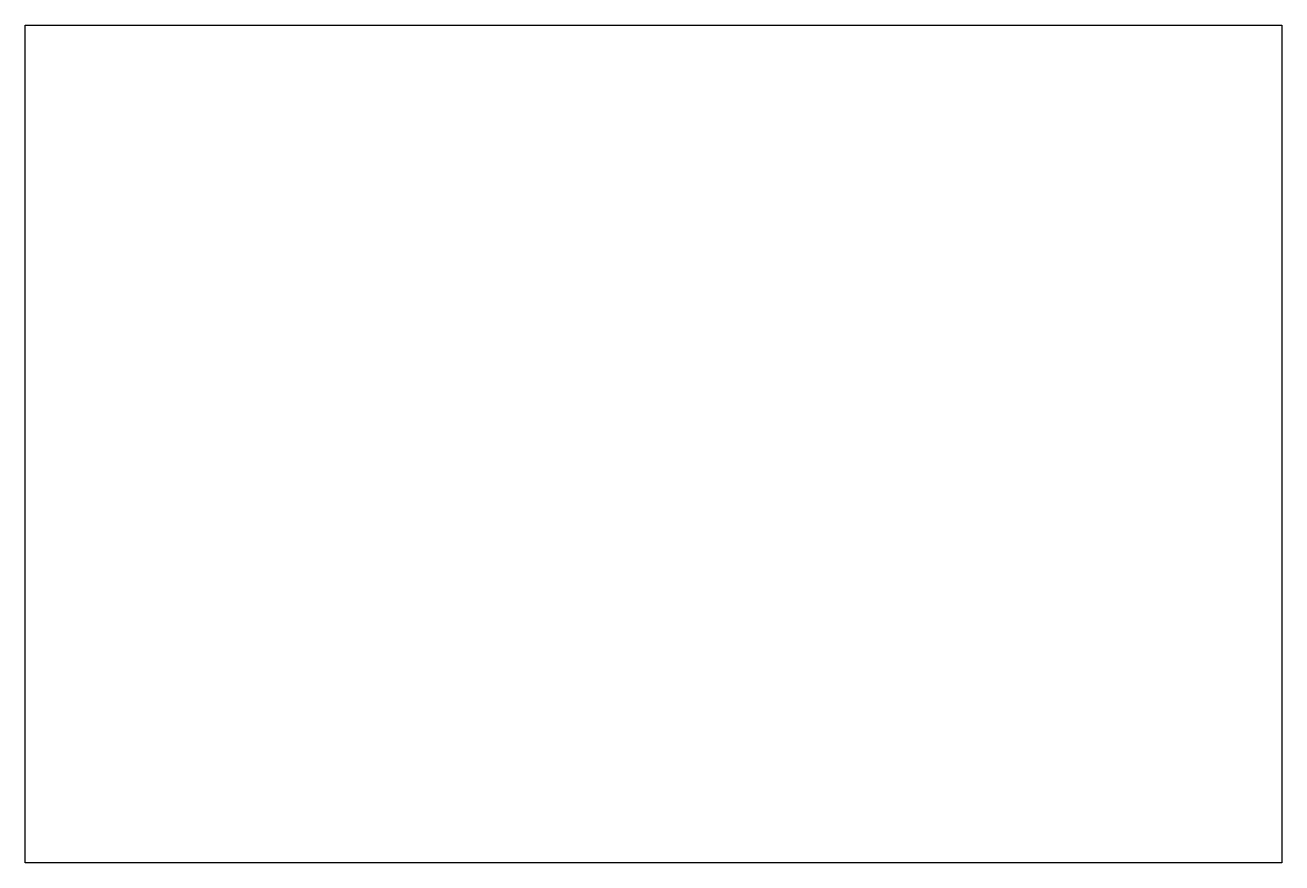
# Model space of a CAD drawing. Units: millimetres at full size, sheet at 1:100. Extents: x -15551 to 2816, y -9612 to 2633.
import ezdxf

# ---------------------------------------------------------------- set-up
doc = ezdxf.new("R2010")
doc.units = ezdxf.units.MM
doc.header["$LTSCALE"] = 100
doc.layers.add('0-0', color=7, linetype='Continuous')

msp = doc.modelspace()

# ---------------------------------------------------------------- linework, layer by layer
at = {"layer": '0-0'}
msp.add_lwpolyline([(-15551, 2632.7), (2816.3, 2632.7), (2816.3, -9612.2), (-15551, -9612.2)], close=True, dxfattribs=at)

doc.saveas('drawing.dxf')
